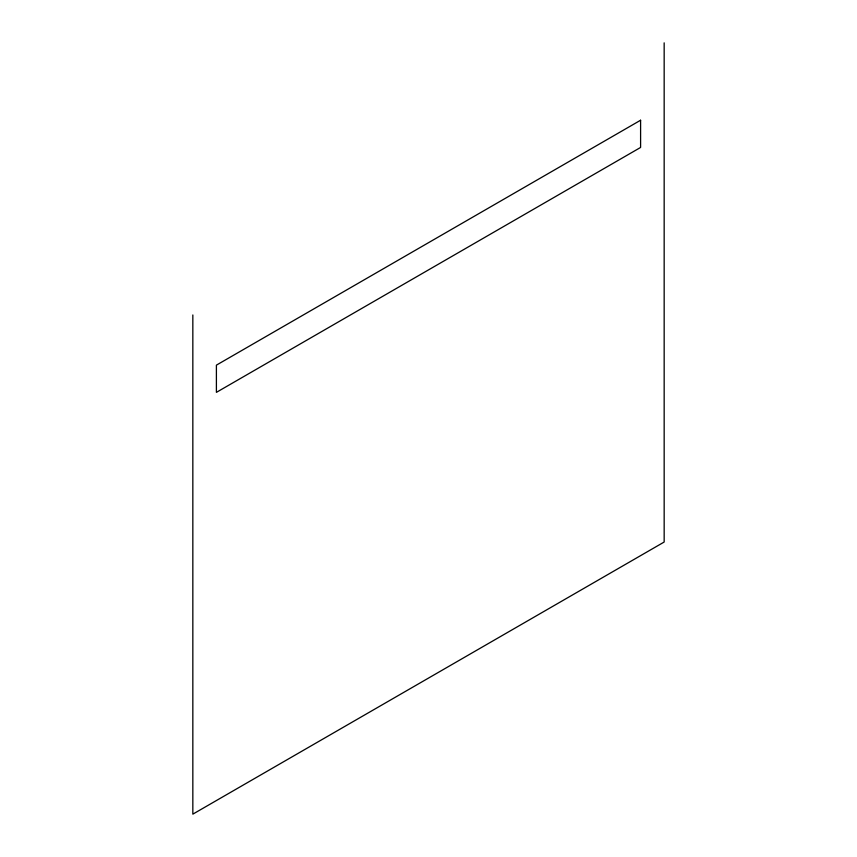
<?xml version="1.0" encoding="UTF-8"?>
<svg xmlns="http://www.w3.org/2000/svg" width="857" height="857" viewBox="0 0 857 857"><rect width="100%" height="100%" fill="white"/><g stroke="black" fill="none" stroke-linecap="round" stroke-linejoin="round"><path stroke-width="1.29" d="M664.164 42.85L664.164 542.031L192.836 814.15L192.836 314.969M640.597 120.237L216.403 365.146L216.403 392.356L640.597 147.447L640.597 120.237"/></g></svg>
